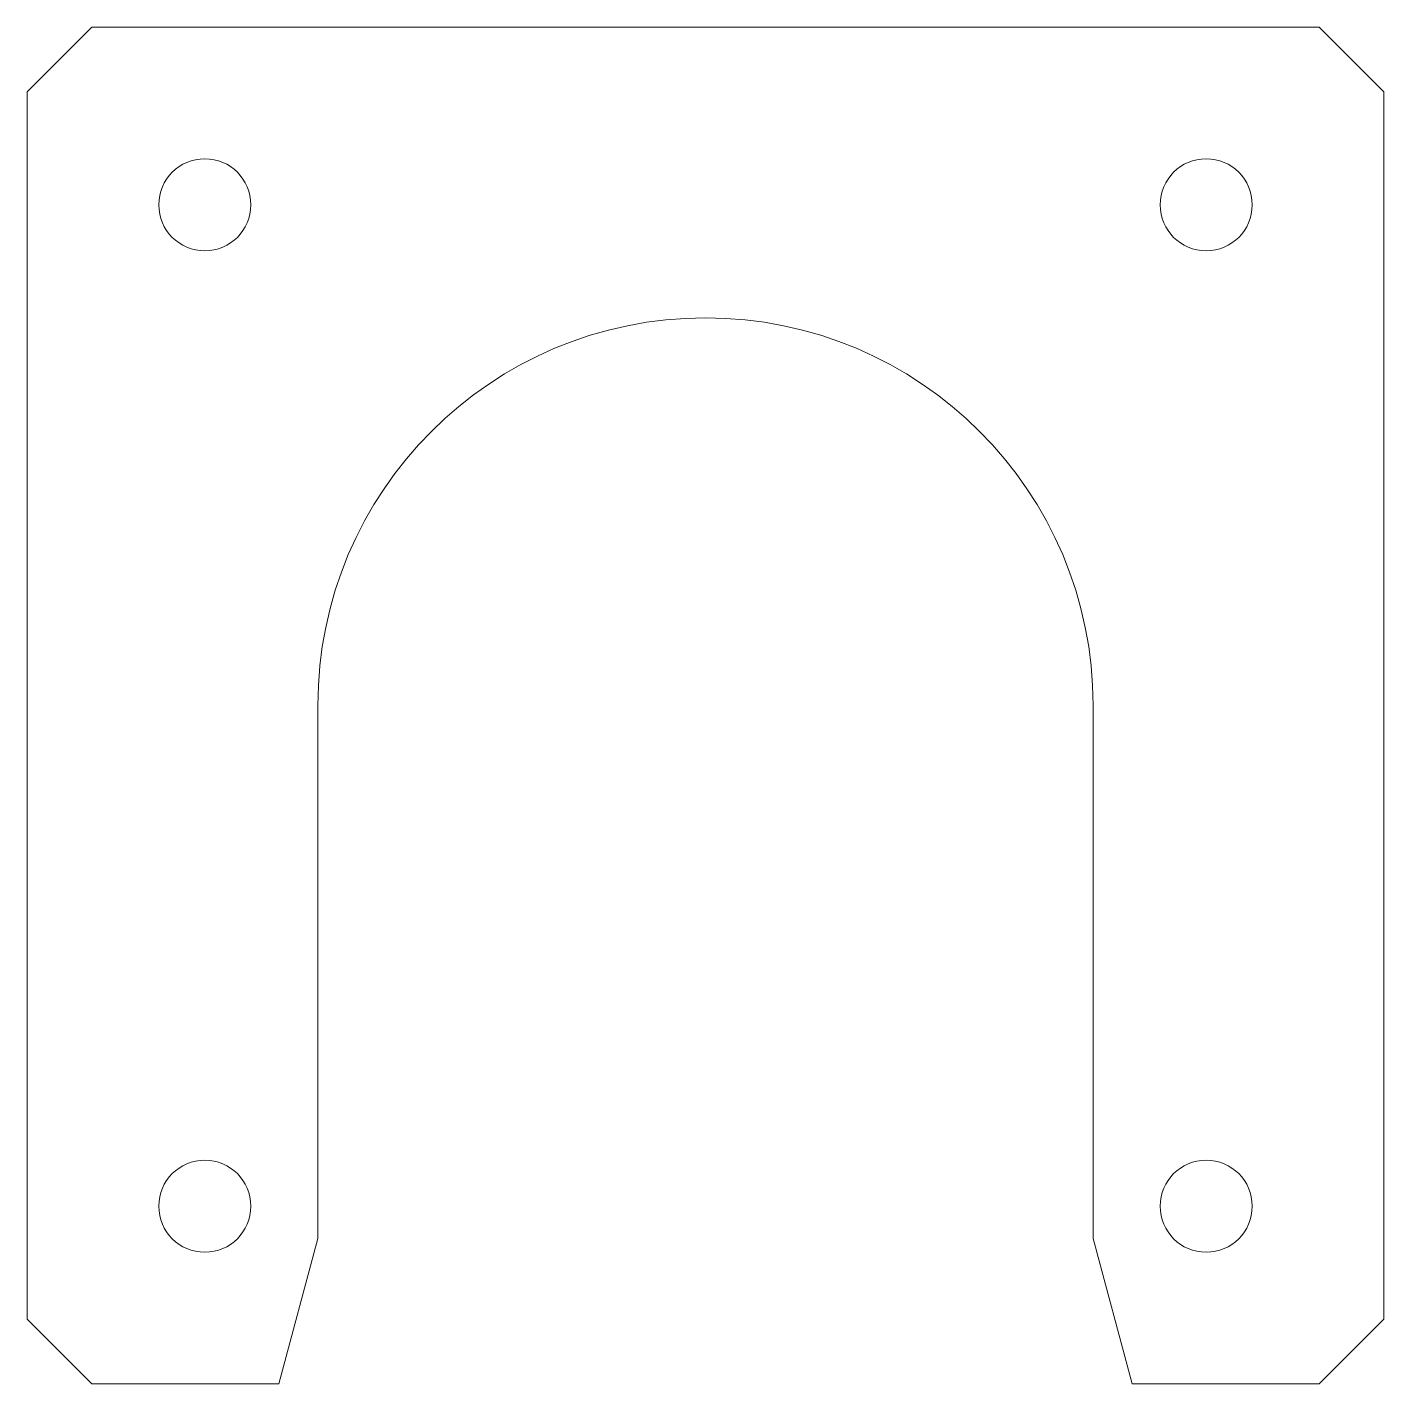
# Model space of a CAD drawing. Header units: millimetres. Extents: x -21 to 21, y -21 to 21.
import ezdxf

# ---------------------------------------------------------------- set-up
doc = ezdxf.new("R2010")
doc.units = ezdxf.units.MM

msp = doc.modelspace()

# ---------------------------------------------------------------- linework, layer by layer
at = {"color": 7, "linetype": 'Continuous', "lineweight": 15}
for p, q in [((-19, 21), (-21, 19)), ((19, 21), (-19, 21)), ((21, 19), (19, 21)), ((-21, 19), (-21, -19)), ((21, -19), (21, 19)), ((-12, 0), (-12, -16.5)), ((12, -16.5), (12, 0)), ((-13.206, -21), (-12, -16.5)), ((12, -16.5), (13.206, -21)), ((-21, -19), (-19, -21)), ((19, -21), (21, -19)), ((-19, -21), (-13.206, -21)), ((13.206, -21), (19, -21))]:
    msp.add_line(p, q, dxfattribs=at)
for centre in [(-15.5, 15.5), (15.5, 15.5), (-15.5, -15.5), (15.5, -15.5)]:
    msp.add_circle(centre, 1.425, dxfattribs=at)
msp.add_arc((0, 0), 12, 0, 180, dxfattribs=at)

doc.saveas('drawing.dxf')
